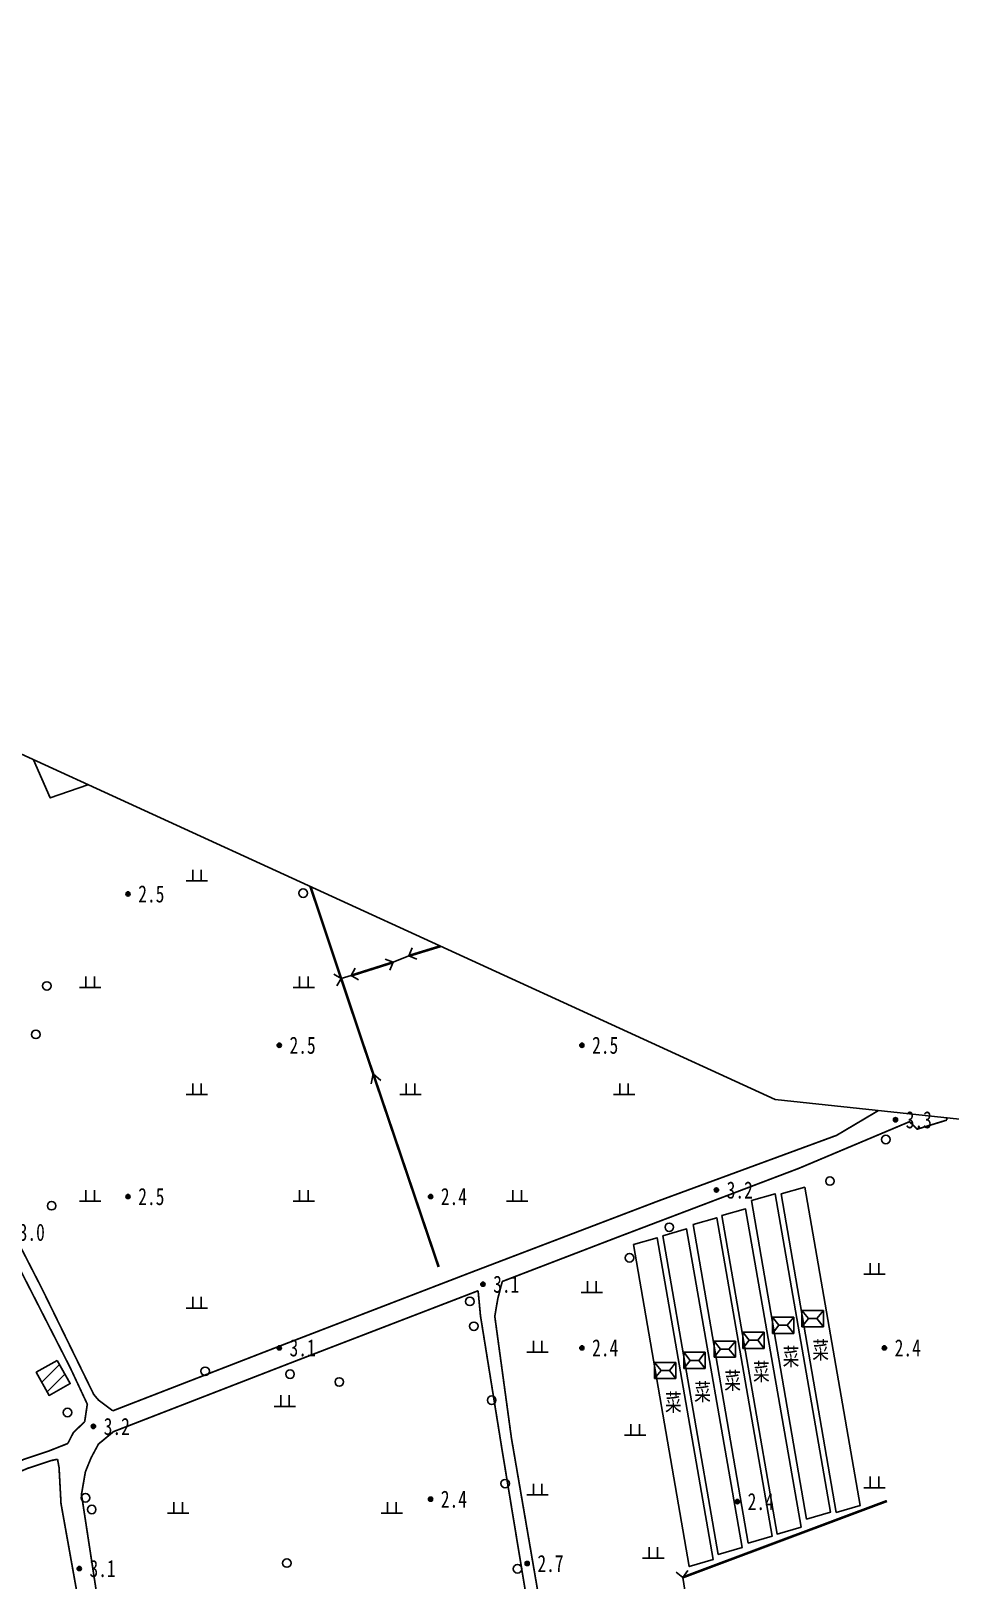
# Model space of a CAD drawing. Header units: metres. Extents: x 494039 to 619385, y 3351420 to 3402703.
# Drawn here: x 589537.6 to 589752.9, y 3393189.7 to 3393552.6 of the extents above; entities that cross this region are included whole.
import ezdxf
from ezdxf.enums import TextEntityAlignment as Align

# ---------------------------------------------------------------- set-up
doc = ezdxf.new("R2010")
doc.units = ezdxf.units.M
doc.linetypes.add('2180', pattern=[0])
doc.linetypes.add('9610', pattern=[0])
for name, color, linetype in [('220200', 130, 'Continuous'), ('220900', 130, '2180'), ('261301', 141, 'Continuous'), ('310300', 8, 'Continuous'), ('330400', 8, 'Continuous'), ('420500', 8, 'Continuous'), ('510301', 8, 'Continuous'), ('720100', 8, 'Continuous'), ('810100', 8, '9610'), ('810302', 8, 'Continuous'), ('范围线', 8, 'Continuous')]:
    doc.layers.add(name, color=color, linetype=linetype)

# ---------------------------------------------------------------- blocks, each defined once
blk = doc.blocks.new('gc170')
at = {"linetype": 'Continuous'}
blk.add_circle((0, 0), 0.5, dxfattribs=at)
blk = doc.blocks.new('gu')
at = {"flags": 128}
for points in [[(3.75, 0), (-3.75, 0)], [(2.71, -0.6), (3.75, 0), (3.75, 0), (2.71, 0.6)]]:
    blk.add_lwpolyline(points, dxfattribs=at)
blk = doc.blocks.new('p_point')
for radius in [0.25, 0.2, 0.15, 0.1, 0.05]:
    blk.add_circle((0, 0), radius)
blk.add_point((0, 0))
blk = doc.blocks.new('vm')
at = {"linetype": 'Continuous'}
for p, q in [((1.25, 0), (-1.25, 0)), ((-0.5, 0), (-0.5, 1.3)), ((0.5, 1.3), (0.5, 0))]:
    blk.add_line(p, q, dxfattribs=at)
blk = doc.blocks.new('mf')
for p, q in [((1.25, 0.95), (-1.25, 0.95)), ((-1.25, 0.95), (-1.25, -0.95)), ((0.5, 0), (-0.5, 0)), ((1.25, -0.95), (1.25, 0.95)), ((-1.25, -0.95), (1.25, -0.95))]:
    blk.add_line(p, q)
at = {"flags": 128}
for points in [[(-1.25, -0.95), (-0.5, 0), (-1.25, 0.95)], [(1.25, -0.95), (0.5, 0), (1.25, 0.95)]]:
    blk.add_lwpolyline(points, dxfattribs=at)
blk = doc.blocks.new('1-3&1-4')
at = {"layer": '310300', "linetype": 'Continuous'}
h = blk.add_hatch(dxfattribs=at)
h.set_pattern_fill('ANSI31', color=8, scale=20, style=0)
h.set_pattern_definition([(45, (0, 0), (-1.767766953, 1.767766953), [])])
h.paths.add_polyline_path([(589543.7992, 3393241.3186), (589546.8234, 3393235.9085), (589541.8981, 3393233.1553), (589538.874, 3393238.5654)])
at = {"layer": '220200', "color": 141, "linetype": 'Continuous', "const_width": 0.6, "flags": 128}
for points in [[(589603.0931, 3393352.2464), (589614.8678, 3393317.0346), (589633.1193, 3393263.2131)], [(589626.1202, 3393336.0513), (589633.5194, 3393338.3119)], [(589612.5883, 3393331.4214), (589622.4622, 3393334.5465)]]:
    blk.add_lwpolyline(points, dxfattribs=at)
at = {"layer": '220200', "color": 141, "linetype": 'Continuous', "const_width": 0.6, "elevation": 2.5962, "flags": 128}
blk.add_lwpolyline([(589690.3134, 3393190.5496), (589738.088, 3393208.4308)], dxfattribs=at)
at = {"layer": '220900', "color": 141, "linetype": 'Continuous'}
for p, q in [((589626.1202, 3393336.0513), (589626.8901, 3393337.8972)), ((589612.5883, 3393331.4214), (589613.5718, 3393333.1629)), ((589622.4622, 3393334.5465), (589620.6163, 3393335.3164)), ((589622.4622, 3393334.5465), (589621.6923, 3393332.7006)), ((589626.1202, 3393336.0513), (589627.9661, 3393335.2814)), ((589610.2723, 3393330.7772), (589608.5308, 3393331.7607)), ((589610.2723, 3393330.7772), (589609.2888, 3393329.0357)), ((589612.5883, 3393331.4214), (589614.3298, 3393330.4379)), ((589690.3134, 3393190.5496), (589688.7, 3393191.7316)), ((589690.3134, 3393190.5496), (589691.4954, 3393192.163))]:
    blk.add_line(p, q, dxfattribs=at)
at = {"layer": '220900', "color": 141, "linetype": '2180', "elevation": 3.0997, "flags": 128}
for points in [[(589622.4622, 3393334.5465), (589626.1202, 3393336.0513)], [(589610.2723, 3393330.7772), (589612.5883, 3393331.4214)]]:
    blk.add_lwpolyline(points, dxfattribs=at)
at = {"layer": '220900', "color": 141, "linetype": '2180', "flags": 128}
blk.add_lwpolyline([(589690.3134, 3393190.5496), (589691.5502, 3393182.5354)], dxfattribs=at)
at = {"layer": '310300', "color": 8, "linetype": 'Continuous', "elevation": 6.2212, "flags": 128}
blk.add_lwpolyline([(589543.7992, 3393241.3186), (589546.8234, 3393235.9085), (589541.8981, 3393233.1553), (589538.874, 3393238.5654)], close=True, dxfattribs=at)
at = {"layer": '330400', "color": 8, "linetype": 'Continuous', "elevation": 3.2796, "flags": 128}
for points in [[(589713.2929, 3393280.3154), (589726.2194, 3393205.7418), (589731.8391, 3393207.3987), (589718.8419, 3393281.8964)], [(589706.3611, 3393278.7604), (589719.2877, 3393204.1867), (589724.9074, 3393205.8437), (589711.9101, 3393280.3413)], [(589692.6953, 3393273.1456), (589705.6219, 3393198.5719), (589711.2416, 3393200.2289), (589698.2444, 3393274.7265)], [(589699.4212, 3393275.2366), (589712.3477, 3393200.663), (589717.9674, 3393202.3199), (589704.9702, 3393276.8175)], [(589685.6398, 3393270.5311), (589698.5735, 3393195.9163), (589704.1933, 3393197.5732), (589691.1888, 3393272.112)], [(589678.7212, 3393268.4879), (589691.7922, 3393193.0808), (589697.4128, 3393194.738), (589684.2702, 3393270.0688)]]:
    blk.add_lwpolyline(points, close=True, dxfattribs=at)
at = {"layer": '420500', "color": 8, "linetype": 'Continuous', "const_width": 0.4, "flags": 128}
for points in [[(589532.8693, 3393384.4073), (589516.8854, 3393377.9425), (589510.0217, 3393375.3011), (589512.0764, 3393369.7325), (589514.3428, 3393362.5764), (589515.3978, 3393358.3761), (589515.4455, 3393355.5546), (589514.282, 3393351.4982), (589513.736, 3393350.3601), (589505.4636, 3393342.0754), (589502.7322, 3393339.9083), (589502.0296, 3393339.955), (589500.7553, 3393340.6941), (589499.0711, 3393343.2389), (589498.2395, 3393346.391), (589495.7735, 3393344.6761), (589498.0787, 3393340.5272), (589500.6154, 3393336.1345), (589503.6371, 3393327.8075), (589515.0449, 3393303.8963), (589527.4634, 3393277.563), (589546.8371, 3393239.6294), (589550.8348, 3393231.093), (589550.2202, 3393226.9855)], [(589556.8061, 3393229.5396), (589553.4651, 3393232.047), (589552.3469, 3393233.3643), (589540.1697, 3393258.2299), (589529.6256, 3393278.7666)], [(589684.3967, 3393278.6129), (589640.7032, 3393261.9487), (589597.1233, 3393245.1749), (589556.8061, 3393229.5396)], [(589675.4093, 3393270.3378), (589648.0039, 3393259.818)], [(589642.3509, 3393257.6481), (589598.7831, 3393240.879), (589556.9671, 3393224.6624), (589553.4548, 3393221.7596), (589551.7255, 3393218.551)], [(589642.3509, 3393257.6481), (589642.9084, 3393251.7778), (589647.9117, 3393220.7153)], [(589650.1609, 3393223.1136), (589646.2578, 3393251.6535), (589646.9526, 3393255.7424), (589648.0039, 3393259.818)], [(589550.2202, 3393226.9855), (589547.5764, 3393224.4582), (589546.2741, 3393221.8936)], [(589546.2741, 3393221.8936), (589541.7399, 3393220.0972), (589536.0916, 3393218.2284), (589529.7033, 3393215.5121)], [(589647.9117, 3393220.7153), (589653.6199, 3393186.1098), (589661.3963, 3393140.116), (589668.1185, 3393103.1017), (589672.9323, 3393077.5678), (589673.237, 3393072.9065), (589672.8816, 3393071.0544), (589672.233, 3393069.7373), (589671.2081, 3393068.3979), (589669.7844, 3393067.4128), (589656.2972, 3393062.5758), (589652.1702, 3393059.118)], [(589655.5602, 3393057.6677), (589657.2157, 3393059.3777), (589673.5504, 3393066.1849), (589675.5311, 3393067.0867), (589675.9158, 3393067.9523), (589675.6907, 3393068.8109), (589673.7661, 3393089.5655), (589666.8939, 3393122.7911), (589659.3657, 3393169.6157), (589650.1609, 3393223.1136)], [(589251.9972, 3393013.7719), (589250.6574, 3393016.0308), (589250.085, 3393017.7202), (589249.9605, 3393067.7168), (589249.6271, 3393118.669), (589250.0933, 3393146.2204), (589251.3817, 3393148.6234), (589253.1068, 3393150.5275), (589276.4974, 3393152.2534), (589316.1173, 3393154.9124), (589361.0366, 3393157.4963), (589393.3171, 3393159.2379), (589403.344, 3393159.9327), (589409.7364, 3393161.2907), (589435.7716, 3393169.3711), (589464.5099, 3393176.8522), (589471.4561, 3393179.3497), (589482.8296, 3393184.2268), (589495.9073, 3393191.9988), (589512.8777, 3393203.3135), (589522.4868, 3393209.953), (589536.9014, 3393216.0821), (589542.3376, 3393217.8807), (589543.8645, 3393218.2018)], [(589543.8645, 3393218.2018), (589544.2236, 3393216.2353), (589544.68, 3393207.8041), (589549.6994, 3393179.7833), (589559.8701, 3393121.9269), (589566.1342, 3393089.7494)], [(589570.9272, 3393089.5681), (589565.2952, 3393116.5406), (589552.9749, 3393187.0696), (589549.4702, 3393209.9699), (589550.3865, 3393215.2651), (589551.7255, 3393218.551)]]:
    blk.add_lwpolyline(points, dxfattribs=at)
for points, elevation in [([(589684.3967, 3393278.6129), (589726.3043, 3393294.0332), (589736.0987, 3393299.8416)], 3.307), ([(589752.1377, 3393297.611), (589745.2025, 3393295.487), (589743.371, 3393297.2247), (589717.5336, 3393286.3368), (589675.4093, 3393270.3378)], 3.3292), ([(589752.1377, 3393297.611), (589752.0594, 3393298.1441)], 3.3348)]:
    blk.add_lwpolyline(points, dxfattribs=dict(at, elevation=elevation))
at = {"layer": '810100', "color": 8, "linetype": '9610', "flags": 128}
blk.add_lwpolyline([(589538.2099, 3393381.9614), (589542.1764, 3393373.0499), (589550.9893, 3393376.1088)], dxfattribs=at)
at = {"layer": '范围线', "color": 8, "flags": 128}
blk.add_lwpolyline([(580974.9971, 3398172.2884), (580158.1729, 3397748.7629), (583102.2681, 3395406.1495), (589376.9328, 3392493.3034), (594318.9563, 3392016.403), (594002.9657, 3392059.9931), (593709.5027, 3392110.274), (593489.39, 3392154.2585), (593446.55, 3392164.1073), (593184.0367, 3392224.4585), (592856.0894, 3392311.9807), (592630.9821, 3392379.424), (592345.2786, 3392474.0542), (592112.8421, 3392558.6278), (591835.9381, 3392668.5492), (591571.4074, 3392783.2499), (591303.4331, 3392909.9936), (591275.2655, 3392923.316), (591065.2798, 3393031.2284), (591019.813, 3393054.5939), (590886.2864, 3393127.1825), (590776.1303, 3393189.2284), (589711.9005, 3393302.4152), (583546.9224, 3396125.8295)], close=True, dxfattribs=at)
at = {"layer": '261301', "color": 141, "linetype": 'Continuous', "xscale": 2, "yscale": 2, "rotation": 108.7302007819763}
blk.add_blockref('gu', (589620.1821, 3393301.3632, 3.0997), dxfattribs=at)
at = {"layer": '330400', "color": 8, "linetype": 'Continuous', "xscale": 2, "yscale": 2}
for p in [(589720.6972, 3393251.1335), (589713.7655, 3393249.5785), (589700.0997, 3393243.9637), (589706.8255, 3393246.0547), (589693.047, 3393241.3327), (589686.1835, 3393238.9727)]:
    blk.add_blockref('mf', p, dxfattribs=at)
at = {"layer": '510301', "color": 8, "linetype": 'Continuous', "xscale": 2, "yscale": 2}
for p in [(589601.383, 3393350.7542, 3.6905), (589541.3703, 3393329.0129, 3.8489), (589538.7952, 3393317.6797, 3.9024), (589737.8353, 3393293.0573, 3.5175), (589724.7527, 3393283.3365, 3.5442), (589542.4849, 3393277.5646, 3.608), (589687.1272, 3393272.505, 3.6927), (589677.8285, 3393265.3711, 3.6927), (589640.4163, 3393255.1689, 3.7596), (589641.3701, 3393249.3264, 3.7596), (589578.4351, 3393238.7972, 3.6593), (589598.3052, 3393238.1106, 3.6593), (589609.8426, 3393236.2879, 3.6258), (589645.5283, 3393232.0163, 3.5254), (589546.2181, 3393229.1455, 3.947), (589648.6698, 3393212.49, 3.5589), (589550.4087, 3393209.1883, 4.0006), (589551.8634, 3393206.4419, 4.0006), (589597.5705, 3393193.9013, 3.6258), (589651.5965, 3393192.5598, 3.5254)]:
    blk.add_blockref('gc170', p, dxfattribs=at)
at = {"layer": '720100', "color": 8, "linetype": 'Continuous', "xscale": 2, "yscale": 2, "zscale": 2}
for p in [(589560.365, 3393350.5639, 2.4831), (589595.7923, 3393315.1366, 2.4584), (589666.6471, 3393315.1367, 2.4548), (589740.0963, 3393297.6841, 3.2856), (589560.3648, 3393279.7091, 2.4847), (589631.2196, 3393279.7093, 2.4461), (589698.1599, 3393281.2358, 3.2097), (589643.4793, 3393259.1872, 3.1216), (589595.7921, 3393244.2818, 3.1235), (589666.6469, 3393244.2819, 2.3602), (589737.5017, 3393244.2821, 2.4174), (589552.2749, 3393225.8812, 3.1735), (589631.2195, 3393208.8545, 2.4312), (589703.0679, 3393208.2946, 2.3871), (589548.9487, 3393192.6193, 3.0698), (589653.8422, 3393193.791, 2.7149)]:
    blk.add_blockref('p_point', p, dxfattribs=at)
at = {"layer": '810302', "color": 8, "linetype": 'Continuous', "xscale": 2, "yscale": 2}
for p in [(589576.5198, 3393353.6094), (589551.5198, 3393328.6094), (589601.5198, 3393328.6094), (589576.5198, 3393303.6094), (589626.5198, 3393303.6094), (589676.5198, 3393303.6094), (589551.5198, 3393278.6094), (589601.5198, 3393278.6094), (589651.5198, 3393278.6094), (589735.1986, 3393261.5414), (589668.9916, 3393257.2632, 3.6414), (589576.5198, 3393253.6094), (589656.2916, 3393243.2932, 3.6414), (589597.1252, 3393230.5781), (589679.1516, 3393223.8198, 3.6414), (589735.1986, 3393211.5414), (589656.2916, 3393209.8498, 3.6414), (589572.1252, 3393205.5781), (589622.1252, 3393205.5781), (589683.385, 3393195.0332, 3.6414)]:
    blk.add_blockref('vm', p, dxfattribs=at)
at = {"color": 8, "width": 0.75}
for p in [(589722.5634, 3393243.7491, 3.2796), (589715.6317, 3393242.1941, 3.2796), (589701.9659, 3393236.5793, 3.2796), (589708.6917, 3393238.6703, 3.2796), (589694.914, 3393233.9441, 3.2796), (589688.0646, 3393231.5029, 3.2796)]:
    blk.add_text('菜', height=4, dxfattribs=at).set_placement(p, align=Align.MIDDLE_CENTER)
at = {"layer": '720100', "color": 8, "width": 0.75}
for s, p in [('2.5', (589562.765, 3393350.5639, 2.4831)), ('2.5', (589598.1923, 3393315.1366, 2.4584)), ('2.5', (589669.0471, 3393315.1367, 2.4548)), ('3.3', (589742.4963, 3393297.6841, 3.2856)), ('3.2', (589700.5599, 3393281.2358, 3.2097)), ('2.5', (589562.7648, 3393279.7091, 2.4847)), ('2.4', (589633.6196, 3393279.7093, 2.4461)), ('3.0', (589534.7632, 3393271.3442, 2.9567)), ('3.1', (589645.8793, 3393259.1872, 3.1216)), ('3.1', (589598.1921, 3393244.2818, 3.1235)), ('2.4', (589669.0469, 3393244.2819, 2.3602)), ('2.4', (589739.9017, 3393244.2821, 2.4174)), ('3.2', (589554.6749, 3393225.8812, 3.1735)), ('2.4', (589633.6195, 3393208.8545, 2.4312)), ('2.4', (589705.4679, 3393208.2946, 2.3871)), ('2.7', (589656.2422, 3393193.791, 2.7149)), ('3.1', (589551.3487, 3393192.6193, 3.0698))]:
    blk.add_text(s, height=4, dxfattribs=at).set_placement(p, align=Align.MIDDLE_LEFT)

msp = doc.modelspace()

# ---------------------------------------------------------------- block references
msp.add_blockref('1-3&1-4', (0, 0))

doc.saveas('drawing.dxf')
